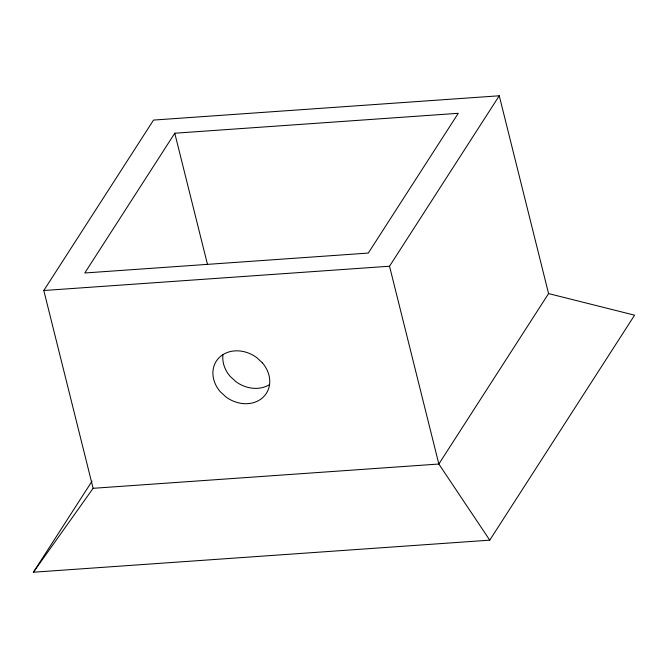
<?xml version="1.0" encoding="UTF-8"?>
<svg xmlns="http://www.w3.org/2000/svg" width="668" height="668" viewBox="0 0 668 668"><rect width="100%" height="100%" fill="white"/><g stroke="black" fill="none" stroke-linecap="round" stroke-linejoin="round"><path stroke-width="1" d="M93.119 488.308L43.804 290.505L153.54 120.073L499.255 95.783L548.578 293.586L438.843 464.026L93.119 488.308L33.4 572.217L489.753 540.161L634.6 315.179L548.578 293.586M174.774 133.224L84.794 272.987L368.285 253.072L458.265 113.309L174.774 133.224L207.489 264.419M33.4 572.217L92.017 481.169M489.753 540.161L438.843 464.026L389.527 266.223L499.255 95.783M43.804 290.505L389.527 266.223M269.58 384.568A29.751 24.941 32.8 0 1 235.887 381.662L230.209 376.426A29.751 24.941 32.8 0 1 222.978 354.633M262.315 362.766L256.637 357.539A29.751 24.941 32.8 0 0 219.572 357.238A29.751 24.941 32.8 0 0 220.331 391.765L226.009 397.001A29.751 24.941 32.8 0 0 263.075 397.301A29.751 24.941 32.8 0 0 262.315 362.766"/></g></svg>
